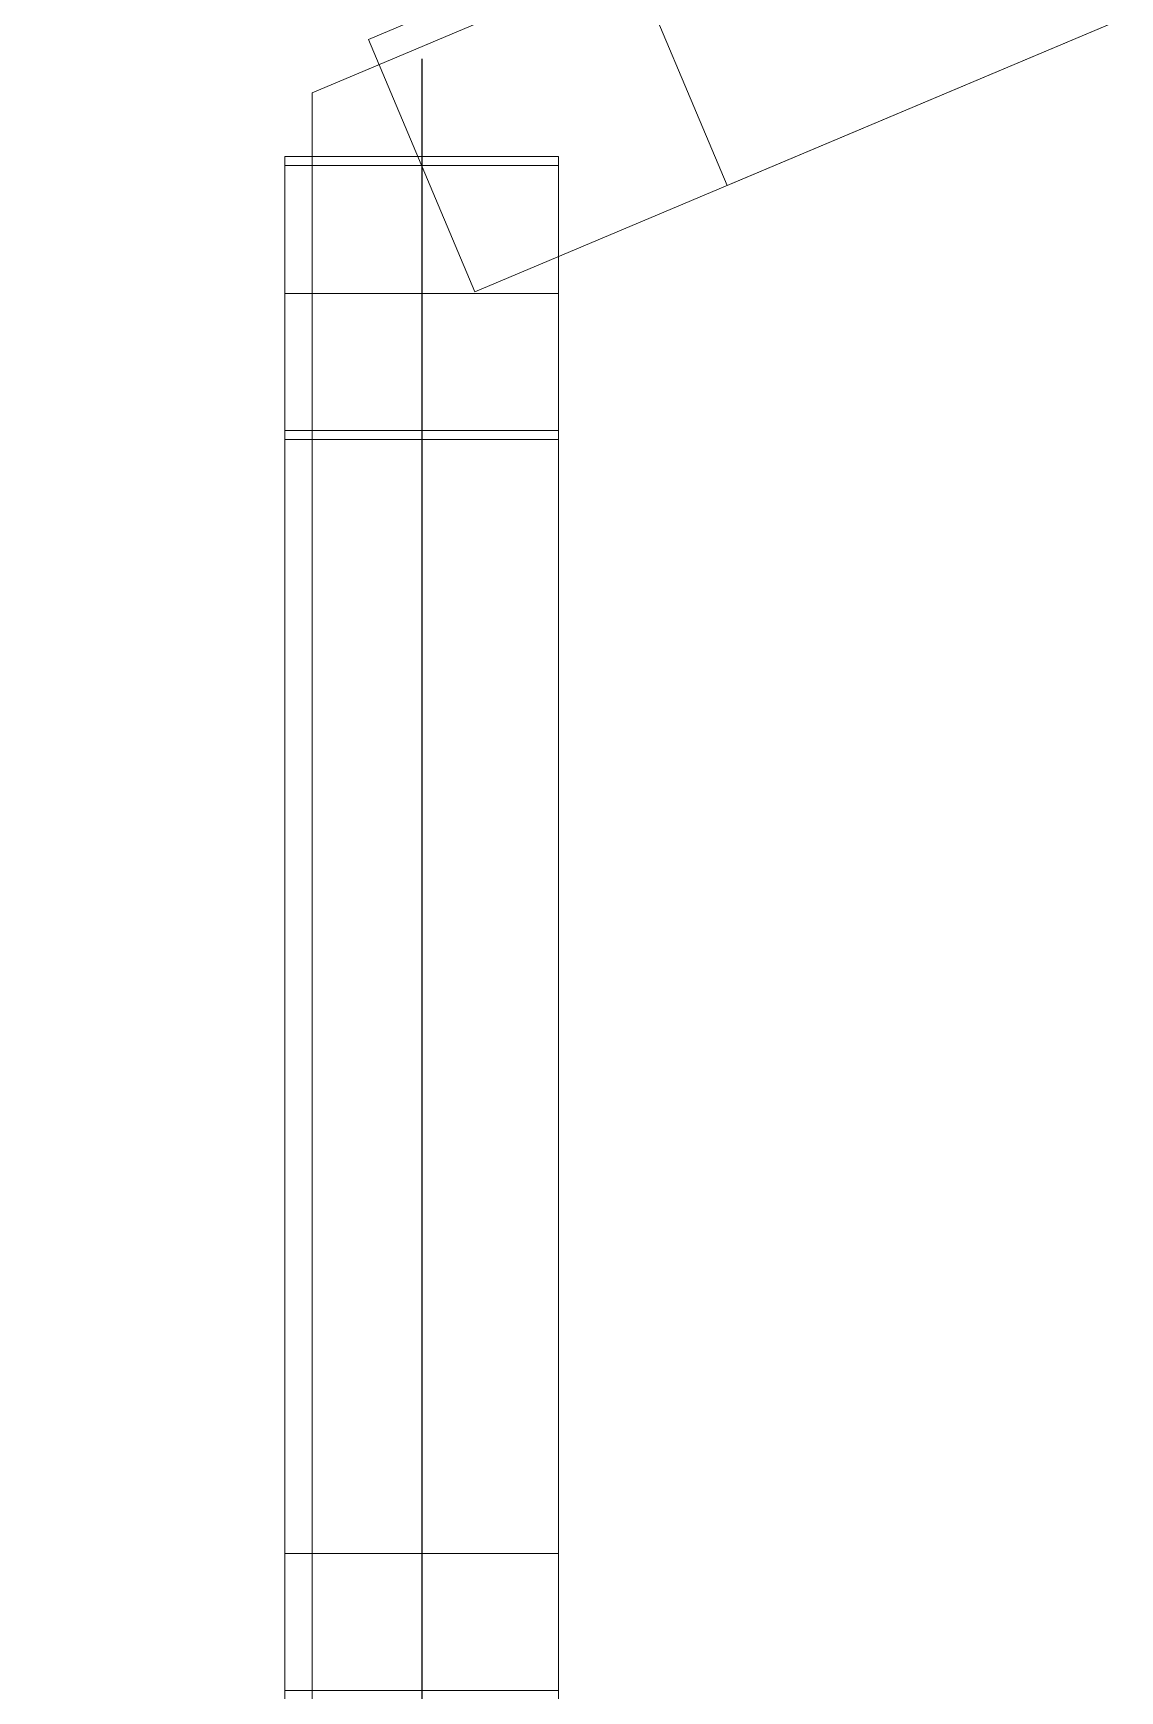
# Model space of a CAD drawing. Header units: millimetres. Extents: x -40035 to 35850, y -22604 to 20487.
# Drawn here: x -34767 to -34172, y -13906 to -12999 of the extents above; entities that cross this region are included whole.
import ezdxf

# ---------------------------------------------------------------- set-up
doc = ezdxf.new("R2010")
doc.units = ezdxf.units.MM
for name, color, linetype, lineweight in [('A-DETL', 90, 'Continuous', 9), ('A-FLOR', 192, 'Continuous', 9), ('A-GLAZ-CWMG', 51, 'Continuous', 9), ('A-ROOF', 132, 'Continuous', 9), ('S-FNDN', 32, 'Continuous', 9)]:
    doc.layers.add(name, color=color, linetype=linetype, lineweight=lineweight)

# ---------------------------------------------------------------- blocks, each defined once
blk = doc.blocks.new('Pfosten rechteckig - 6 x 12-997064-_3D_')
at = {"layer": 'A-GLAZ-CWMG'}
mesh = blk.add_polyface(dxfattribs=at)
corners = [(75, 75), (-75, 75), (-75, -75), (75, -75)]
mesh.append_faces([[corners[k] for k in face] for face in [(2, 3, 0, 1)]])
mesh = blk.add_polyface(dxfattribs=at)
corners = [(75, 75, -481.37), (75, -75, -481.37), (-75, -75, -481.37), (-75, 75, -481.37)]
mesh.append_faces([[corners[k] for k in face] for face in [(0, 1, 2, 3)]])
mesh = blk.add_polyface(dxfattribs=at)
corners = [(-75, 75), (75, 75), (75, 75, -481.37), (-75, 75, -481.37)]
mesh.append_faces([[corners[k] for k in face] for face in [(3, 0, 1, 2)]])
mesh = blk.add_polyface(dxfattribs=at)
corners = [(-75, -75), (-75, 75), (-75, 75, -481.37), (-75, -75, -481.37)]
mesh.append_faces([[corners[k] for k in face] for face in [(3, 0, 1, 2)]])
mesh = blk.add_polyface(dxfattribs=at)
corners = [(75, 75), (75, -75), (75, -75, -481.37), (75, 75, -481.37)]
mesh.append_faces([[corners[k] for k in face] for face in [(3, 0, 1, 2)]])
mesh = blk.add_polyface(dxfattribs=at)
corners = [(75, -75), (-75, -75), (-75, -75, -481.37), (75, -75, -481.37)]
mesh.append_faces([[corners[k] for k in face] for face in [(3, 0, 1, 2)]])
blk = doc.blocks.new('Pfosten rechteckig - 6 x 12-997065-_3D_')
at = {"layer": 'A-GLAZ-CWMG'}
mesh = blk.add_polyface(dxfattribs=at)
corners = [(0, 75), (-150, 75), (-150, -75), (0, -75)]
mesh.append_faces([[corners[k] for k in face] for face in [(2, 3, 0, 1)]])
mesh = blk.add_polyface(dxfattribs=at)
corners = [(0, 75, -631.37), (0, -75, -631.37), (-150, -75, -631.37), (-150, 75, -631.37)]
mesh.append_faces([[corners[k] for k in face] for face in [(0, 1, 2, 3)]])
mesh = blk.add_polyface(dxfattribs=at)
corners = [(-150, 75), (0, 75), (0, 75, -631.37), (-150, 75, -631.37)]
mesh.append_faces([[corners[k] for k in face] for face in [(0, 1, 2, 3)]])
mesh = blk.add_polyface(dxfattribs=at)
corners = [(-150, -75), (-150, 75), (-150, 75, -631.37), (-150, -75, -631.37)]
mesh.append_faces([[corners[k] for k in face] for face in [(0, 1, 2, 3)]])
mesh = blk.add_polyface(dxfattribs=at)
corners = [(0, 75), (0, -75), (0, -75, -631.37), (0, 75, -631.37)]
mesh.append_faces([[corners[k] for k in face] for face in [(0, 1, 2, 3)]])
mesh = blk.add_polyface(dxfattribs=at)
corners = [(0, -75), (-150, -75), (-150, -75, -631.37), (0, -75, -631.37)]
mesh.append_faces([[corners[k] for k in face] for face in [(0, 1, 2, 3)]])
blk = doc.blocks.new('Pfosten rechteckig - 6 x 12-705102-_3D_')
at = {"layer": 'A-GLAZ-CWMG'}
mesh = blk.add_polyface(dxfattribs=at)
corners = [(0, 75), (-150, 75), (-150, -75), (0, -75)]
mesh.append_faces([[corners[k] for k in face] for face in [(2, 3, 0, 1)]])
mesh = blk.add_polyface(dxfattribs=at)
corners = [(-150, 75), (0, 75), (0, 75, -200), (-150, 75, -200)]
mesh.append_faces([[corners[k] for k in face] for face in [(3, 0, 1, 2)]])
mesh = blk.add_polyface(dxfattribs=at)
corners = [(-150, -75), (-150, 75), (-150, 75, -200), (-150, -75, -200)]
mesh.append_faces([[corners[k] for k in face] for face in [(0, 1, 2, 3)]])
mesh = blk.add_polyface(dxfattribs=at)
corners = [(0, 75), (0, -75), (0, -75, -200), (0, 75, -200)]
mesh.append_faces([[corners[k] for k in face] for face in [(0, 1, 2, 3)]])
mesh = blk.add_polyface(dxfattribs=at)
corners = [(0, -75), (-150, -75), (-150, -75, -200), (0, -75, -200)]
mesh.append_faces([[corners[k] for k in face] for face in [(3, 0, 1, 2)]])
blk = doc.blocks.new('Pfosten rechteckig - 6 x 12-997076-_3D_')
at = {"layer": 'A-GLAZ-CWMG'}
mesh = blk.add_polyface(dxfattribs=at)
corners = [(0, 75), (-150, 75), (-150, -75), (0, -75)]
mesh.append_faces([[corners[k] for k in face] for face in [(2, 3, 0, 1)]])
mesh = blk.add_polyface(dxfattribs=at)
corners = [(0, 75, -615.04), (0, -75, -615.04), (-150, -75, -615.04), (-150, 75, -615.04)]
mesh.append_faces([[corners[k] for k in face] for face in [(0, 1, 2, 3)]])
mesh = blk.add_polyface(dxfattribs=at)
corners = [(-150, 75), (0, 75), (0, 75, -615.04), (-150, 75, -615.04)]
mesh.append_faces([[corners[k] for k in face] for face in [(3, 0, 1, 2)]])
mesh = blk.add_polyface(dxfattribs=at)
corners = [(-150, -75), (-150, 75), (-150, 75, -615.04), (-150, -75, -615.04)]
mesh.append_faces([[corners[k] for k in face] for face in [(0, 1, 2, 3)]])
mesh = blk.add_polyface(dxfattribs=at)
corners = [(0, 75), (0, -75), (0, -75, -615.04), (0, 75, -615.04)]
mesh.append_faces([[corners[k] for k in face] for face in [(0, 1, 2, 3)]])
mesh = blk.add_polyface(dxfattribs=at)
corners = [(0, -75), (-150, -75), (-150, -75, -615.04), (0, -75, -615.04)]
mesh.append_faces([[corners[k] for k in face] for face in [(3, 0, 1, 2)]])
blk = doc.blocks.new('Pfosten rechteckig - 6 x 12-997296-_3D_')
at = {"layer": 'A-GLAZ-CWMG'}
mesh = blk.add_polyface(dxfattribs=at)
corners = [(0, 75), (-150, 75), (-150, -75), (0, -75)]
mesh.append_faces([[corners[k] for k in face] for face in [(2, 3, 0, 1)]])
mesh = blk.add_polyface(dxfattribs=at)
corners = [(-150, 75), (0, 75), (0, 75, -1020), (-150, 75, -1020)]
mesh.append_faces([[corners[k] for k in face] for face in [(0, 1, 2, 3)]])
mesh = blk.add_polyface(dxfattribs=at)
corners = [(-150, -75), (-150, 75), (-150, 75, -1020), (-150, -75, -1020)]
mesh.append_faces([[corners[k] for k in face] for face in [(0, 1, 2, 3)]])
mesh = blk.add_polyface(dxfattribs=at)
corners = [(0, 75), (0, -75), (0, -75, -1020), (0, 75, -1020)]
mesh.append_faces([[corners[k] for k in face] for face in [(0, 1, 2, 3)]])
mesh = blk.add_polyface(dxfattribs=at)
corners = [(0, -75), (-150, -75), (-150, -75, -1020), (0, -75, -1020)]
mesh.append_faces([[corners[k] for k in face] for face in [(0, 1, 2, 3)]])
blk = doc.blocks.new('Pfosten rechteckig - 6 x 12-997294-_3D_')
at = {"layer": 'A-GLAZ-CWMG'}
mesh = blk.add_polyface(dxfattribs=at)
corners = [(75, 75), (-75, 75), (-75, -75), (75, -75)]
mesh.append_faces([[corners[k] for k in face] for face in [(2, 3, 0, 1)]])
mesh = blk.add_polyface(dxfattribs=at)
corners = [(75, 75, -765.04), (75, -75, -765.04), (-75, -75, -765.04), (-75, 75, -765.04)]
mesh.append_faces([[corners[k] for k in face] for face in [(0, 1, 2, 3)]])
mesh = blk.add_polyface(dxfattribs=at)
corners = [(-75, 75), (75, 75), (75, 75, -765.04), (-75, 75, -765.04)]
mesh.append_faces([[corners[k] for k in face] for face in [(0, 1, 2, 3)]])
mesh = blk.add_polyface(dxfattribs=at)
corners = [(-75, -75), (-75, 75), (-75, 75, -765.04), (-75, -75, -765.04)]
mesh.append_faces([[corners[k] for k in face] for face in [(0, 1, 2, 3)]])
mesh = blk.add_polyface(dxfattribs=at)
corners = [(75, 75), (75, -75), (75, -75, -765.04), (75, 75, -765.04)]
mesh.append_faces([[corners[k] for k in face] for face in [(0, 1, 2, 3)]])
mesh = blk.add_polyface(dxfattribs=at)
corners = [(75, -75), (-75, -75), (-75, -75, -765.04), (75, -75, -765.04)]
mesh.append_faces([[corners[k] for k in face] for face in [(0, 1, 2, 3)]])
blk = doc.blocks.new('Pfosten rechteckig - 6 x 12-574786-_3D_')
at = {"layer": 'A-GLAZ-CWMG'}
mesh = blk.add_polyface(dxfattribs=at)
corners = [(75, 75), (-75, 75), (-75, -75), (75, -75)]
mesh.append_faces([[corners[k] for k in face] for face in [(2, 3, 0, 1)]])
mesh = blk.add_polyface(dxfattribs=at)
corners = [(-75, 75), (75, 75), (75, 75, -100), (-75, 75, -100)]
mesh.append_faces([[corners[k] for k in face] for face in [(0, 1, 2, 3)]])
mesh = blk.add_polyface(dxfattribs=at)
corners = [(-75, -75), (-75, 75), (-75, 75, -100), (-75, -75, -100)]
mesh.append_faces([[corners[k] for k in face] for face in [(0, 1, 2, 3)]])
mesh = blk.add_polyface(dxfattribs=at)
corners = [(75, 75), (75, -75), (75, -75, -100), (75, 75, -100)]
mesh.append_faces([[corners[k] for k in face] for face in [(0, 1, 2, 3)]])
mesh = blk.add_polyface(dxfattribs=at)
corners = [(75, -75), (-75, -75), (-75, -75, -100), (75, -75, -100)]
mesh.append_faces([[corners[k] for k in face] for face in [(0, 1, 2, 3)]])
blk = doc.blocks.new('Pfosten rechteckig - 6 x 12-705019-_3D_')
at = {"layer": 'A-GLAZ-CWMG'}
mesh = blk.add_polyface(dxfattribs=at)
corners = [(-150, 75), (0, 75), (0, 75, -920), (-150, 75, -920)]
mesh.append_faces([[corners[k] for k in face] for face in [(0, 1, 2, 3)]])
mesh = blk.add_polyface(dxfattribs=at)
corners = [(-150, -75), (-150, 75), (-150, 75, -920), (-150, -75, -920)]
mesh.append_faces([[corners[k] for k in face] for face in [(0, 1, 2, 3)]])
mesh = blk.add_polyface(dxfattribs=at)
corners = [(0, 75), (0, -75), (0, -75, -920), (0, 75, -920)]
mesh.append_faces([[corners[k] for k in face] for face in [(0, 1, 2, 3)]])
mesh = blk.add_polyface(dxfattribs=at)
corners = [(0, -75), (-150, -75), (-150, -75, -920), (0, -75, -920)]
mesh.append_faces([[corners[k] for k in face] for face in [(0, 1, 2, 3)]])
blk = doc.blocks.new('Pfosten rechteckig - 6 x 12-997295-_3D_')
at = {"layer": 'A-GLAZ-CWMG'}
mesh = blk.add_polyface(dxfattribs=at)
corners = [(75, 75, -1095), (75, -75, -1095), (-75, -75, -1095), (-75, 75, -1095)]
mesh.append_faces([[corners[k] for k in face] for face in [(0, 1, 2, 3)]])
mesh = blk.add_polyface(dxfattribs=at)
corners = [(-75, 75), (75, 75), (75, 75, -1095), (-75, 75, -1095)]
mesh.append_faces([[corners[k] for k in face] for face in [(3, 0, 1, 2)]])
mesh = blk.add_polyface(dxfattribs=at)
corners = [(-75, -75), (-75, 75), (-75, 75, -1095), (-75, -75, -1095)]
mesh.append_faces([[corners[k] for k in face] for face in [(3, 0, 1, 2)]])
mesh = blk.add_polyface(dxfattribs=at)
corners = [(75, 75), (75, -75), (75, -75, -1095), (75, 75, -1095)]
mesh.append_faces([[corners[k] for k in face] for face in [(3, 0, 1, 2)]])
mesh = blk.add_polyface(dxfattribs=at)
corners = [(75, -75), (-75, -75), (-75, -75, -1095), (75, -75, -1095)]
mesh.append_faces([[corners[k] for k in face] for face in [(3, 0, 1, 2)]])
blk = doc.blocks.new('Pfosten rechteckig - 6 x 12-618942-_3D_')
at = {"layer": 'A-GLAZ-CWMG'}
mesh = blk.add_polyface(dxfattribs=at)
corners = [(-75, 75), (75, 75), (75, 75, -920), (-75, 75, -920)]
mesh.append_faces([[corners[k] for k in face] for face in [(3, 0, 1, 2)]])
mesh = blk.add_polyface(dxfattribs=at)
corners = [(-75, -75), (-75, 75), (-75, 75, -920), (-75, -75, -920)]
mesh.append_faces([[corners[k] for k in face] for face in [(3, 0, 1, 2)]])
mesh = blk.add_polyface(dxfattribs=at)
corners = [(75, 75), (75, -75), (75, -75, -920), (75, 75, -920)]
mesh.append_faces([[corners[k] for k in face] for face in [(3, 0, 1, 2)]])
mesh = blk.add_polyface(dxfattribs=at)
corners = [(75, -75), (-75, -75), (-75, -75, -920), (75, -75, -920)]
mesh.append_faces([[corners[k] for k in face] for face in [(3, 0, 1, 2)]])
blk = doc.blocks.new('Pfosten rechteckig - 6 x 12-574798-_3D_')
at = {"layer": 'A-GLAZ-CWMG'}
mesh = blk.add_polyface(dxfattribs=at)
corners = [(0, 75, -100), (0, -75, -100), (-150, -75, -100), (-150, 75, -100)]
mesh.append_faces([[corners[k] for k in face] for face in [(0, 1, 2, 3)]])
mesh = blk.add_polyface(dxfattribs=at)
corners = [(-150, 75), (0, 75), (0, 75, -100), (-150, 75, -100)]
mesh.append_faces([[corners[k] for k in face] for face in [(0, 1, 2, 3)]])
mesh = blk.add_polyface(dxfattribs=at)
corners = [(-150, -75), (-150, 75), (-150, 75, -100), (-150, -75, -100)]
mesh.append_faces([[corners[k] for k in face] for face in [(3, 0, 1, 2)]])
mesh = blk.add_polyface(dxfattribs=at)
corners = [(0, 75), (0, -75), (0, -75, -100), (0, 75, -100)]
mesh.append_faces([[corners[k] for k in face] for face in [(3, 0, 1, 2)]])
mesh = blk.add_polyface(dxfattribs=at)
corners = [(0, -75), (-150, -75), (-150, -75, -100), (0, -75, -100)]
mesh.append_faces([[corners[k] for k in face] for face in [(0, 1, 2, 3)]])
blk = doc.blocks.new('Pfosten rechteckig - 6 x 12-997077-_3D_')
at = {"layer": 'A-GLAZ-CWMG'}
mesh = blk.add_polyface(dxfattribs=at)
corners = [(75, 75), (-75, 75), (-75, -75), (75, -75)]
mesh.append_faces([[corners[k] for k in face] for face in [(2, 3, 0, 1)]])
mesh = blk.add_polyface(dxfattribs=at)
corners = [(75, 75, -615.04), (75, -75, -615.04), (-75, -75, -615.04), (-75, 75, -615.04)]
mesh.append_faces([[corners[k] for k in face] for face in [(0, 1, 2, 3)]])
mesh = blk.add_polyface(dxfattribs=at)
corners = [(-75, 75), (75, 75), (75, 75, -615.04), (-75, 75, -615.04)]
mesh.append_faces([[corners[k] for k in face] for face in [(3, 0, 1, 2)]])
mesh = blk.add_polyface(dxfattribs=at)
corners = [(-75, -75), (-75, 75), (-75, 75, -615.04), (-75, -75, -615.04)]
mesh.append_faces([[corners[k] for k in face] for face in [(3, 0, 1, 2)]])
mesh = blk.add_polyface(dxfattribs=at)
corners = [(75, 75), (75, -75), (75, -75, -615.04), (75, 75, -615.04)]
mesh.append_faces([[corners[k] for k in face] for face in [(3, 0, 1, 2)]])
mesh = blk.add_polyface(dxfattribs=at)
corners = [(75, -75), (-75, -75), (-75, -75, -615.04), (75, -75, -615.04)]
mesh.append_faces([[corners[k] for k in face] for face in [(3, 0, 1, 2)]])
blk = doc.blocks.new('Pfosten rechteckig - 6 x 12-998157-_3D_')
at = {"layer": 'A-GLAZ-CWMG'}
mesh = blk.add_polyface(dxfattribs=at)
corners = [(0, 75, -1000), (0, -75, -1000), (-150, -75, -1000), (-150, 75, -1000)]
mesh.append_faces([[corners[k] for k in face] for face in [(0, 1, 2, 3)]])
mesh = blk.add_polyface(dxfattribs=at)
corners = [(-150, 75), (0, 75), (0, 75, -1000), (-150, 75, -1000)]
mesh.append_faces([[corners[k] for k in face] for face in [(3, 0, 1, 2)]])
mesh = blk.add_polyface(dxfattribs=at)
corners = [(-150, -75), (-150, 75), (-150, 75, -1000), (-150, -75, -1000)]
mesh.append_faces([[corners[k] for k in face] for face in [(3, 0, 1, 2)]])
mesh = blk.add_polyface(dxfattribs=at)
corners = [(0, 75), (0, -75), (0, -75, -1000), (0, 75, -1000)]
mesh.append_faces([[corners[k] for k in face] for face in [(3, 0, 1, 2)]])
mesh = blk.add_polyface(dxfattribs=at)
corners = [(0, -75), (-150, -75), (-150, -75, -1000), (0, -75, -1000)]
mesh.append_faces([[corners[k] for k in face] for face in [(3, 0, 1, 2)]])
blk = doc.blocks.new('Pfosten rechteckig - 6 x 12-998158-_3D_')
at = {"layer": 'A-GLAZ-CWMG'}
mesh = blk.add_polyface(dxfattribs=at)
corners = [(-150, 75), (0, 75), (0, 75, -500), (-150, 75, -500)]
mesh.append_faces([[corners[k] for k in face] for face in [(0, 1, 2, 3)]])
mesh = blk.add_polyface(dxfattribs=at)
corners = [(-150, -75), (-150, 75), (-150, 75, -500), (-150, -75, -500)]
mesh.append_faces([[corners[k] for k in face] for face in [(0, 1, 2, 3)]])
mesh = blk.add_polyface(dxfattribs=at)
corners = [(0, 75), (0, -75), (0, -75, -500), (0, 75, -500)]
mesh.append_faces([[corners[k] for k in face] for face in [(0, 1, 2, 3)]])
mesh = blk.add_polyface(dxfattribs=at)
corners = [(0, -75), (-150, -75), (-150, -75, -500), (0, -75, -500)]
mesh.append_faces([[corners[k] for k in face] for face in [(0, 1, 2, 3)]])
blk = doc.blocks.new('Pfosten rechteckig - 6 x 12-998159-_3D_')
at = {"layer": 'A-GLAZ-CWMG'}
mesh = blk.add_polyface(dxfattribs=at)
corners = [(-150, 75), (0, 75), (0, 75, -1000), (-150, 75, -1000)]
mesh.append_faces([[corners[k] for k in face] for face in [(0, 1, 2, 3)]])
mesh = blk.add_polyface(dxfattribs=at)
corners = [(-150, -75), (-150, 75), (-150, 75, -1000), (-150, -75, -1000)]
mesh.append_faces([[corners[k] for k in face] for face in [(0, 1, 2, 3)]])
mesh = blk.add_polyface(dxfattribs=at)
corners = [(0, 75), (0, -75), (0, -75, -1000), (0, 75, -1000)]
mesh.append_faces([[corners[k] for k in face] for face in [(0, 1, 2, 3)]])
mesh = blk.add_polyface(dxfattribs=at)
corners = [(0, -75), (-150, -75), (-150, -75, -1000), (0, -75, -1000)]
mesh.append_faces([[corners[k] for k in face] for face in [(0, 1, 2, 3)]])
blk = doc.blocks.new('Pfosten rechteckig - 6 x 12-997079-_3D_')
at = {"layer": 'A-GLAZ-CWMG'}
mesh = blk.add_polyface(dxfattribs=at)
corners = [(75, 75), (-75, 75), (-75, -75), (75, -75)]
mesh.append_faces([[corners[k] for k in face] for face in [(2, 3, 0, 1)]])
mesh = blk.add_polyface(dxfattribs=at)
corners = [(75, 75, -275), (75, -75, -275), (-75, -75, -275), (-75, 75, -275)]
mesh.append_faces([[corners[k] for k in face] for face in [(0, 1, 2, 3)]])
mesh = blk.add_polyface(dxfattribs=at)
corners = [(-75, 75), (75, 75), (75, 75, -275), (-75, 75, -275)]
mesh.append_faces([[corners[k] for k in face] for face in [(0, 1, 2, 3)]])
mesh = blk.add_polyface(dxfattribs=at)
corners = [(-75, -75), (-75, 75), (-75, 75, -275), (-75, -75, -275)]
mesh.append_faces([[corners[k] for k in face] for face in [(0, 1, 2, 3)]])
mesh = blk.add_polyface(dxfattribs=at)
corners = [(75, 75), (75, -75), (75, -75, -275), (75, 75, -275)]
mesh.append_faces([[corners[k] for k in face] for face in [(0, 1, 2, 3)]])
mesh = blk.add_polyface(dxfattribs=at)
corners = [(75, -75), (-75, -75), (-75, -75, -275), (75, -75, -275)]
mesh.append_faces([[corners[k] for k in face] for face in [(0, 1, 2, 3)]])

msp = doc.modelspace()

# ---------------------------------------------------------------- linework, layer by layer
at = {"layer": 'A-DETL', "lineweight": 25}
msp.add_line((-34554.61, -13012.55), (-34554.61, -14022.55), dxfattribs=at)

# ---------------------------------------------------------------- block references
at = {"layer": 'A-GLAZ-CWMG', "extrusion": (0.921455, 0.388486, 0), "rotation": 270}
msp.add_blockref('Pfosten rechteckig - 6 x 12-997065-_3D_', (1379.54, 0, -36287.07), dxfattribs=at)
at = {"layer": 'A-GLAZ-CWMG', "extrusion": (-0.921455, -0.388486, 0), "rotation": 90}
for p in [(-1379.54, 260, 36768.44), (-1379.54, 2100, 36768.44), (-1379.54, 1020, 36768.44), (-1379.54, 3100, 36768.44), (-1379.54, 3600, 36768.44), (-1379.54, 4100, 36768.44), (-1379.54, 5100, 36768.44), (-1379.54, 6100, 36768.44), (-1379.54, 7100, 36768.44)]:
    msp.add_blockref('Pfosten rechteckig - 6 x 12-997064-_3D_', p, dxfattribs=at)
at = {"layer": 'A-GLAZ-CWMG', "extrusion": (0, 0, -1), "rotation": 270}
for name, p in [('Pfosten rechteckig - 6 x 12-574786-_3D_', (34554.61, -13141.1)), ('Pfosten rechteckig - 6 x 12-618942-_3D_', (34554.61, -13141.1, -100)), ('Pfosten rechteckig - 6 x 12-997295-_3D_', (34554.61, -13141.1, -1020)), ('Pfosten rechteckig - 6 x 12-997079-_3D_', (34554.61, -13141.1, -7025)), ('Pfosten rechteckig - 6 x 12-574786-_3D_', (34554.61, -13906.15)), ('Pfosten rechteckig - 6 x 12-997295-_3D_', (34554.61, -13906.15, -1020)), ('Pfosten rechteckig - 6 x 12-618942-_3D_', (34554.61, -13906.15, -100)), ('Pfosten rechteckig - 6 x 12-997079-_3D_', (34554.61, -13906.15, -7025))]:
    msp.add_blockref(name, p, dxfattribs=at)
at = {"layer": 'A-GLAZ-CWMG', "rotation": 90}
for name, p in [('Pfosten rechteckig - 6 x 12-705102-_3D_', (-34554.61, -13071.1, 7300)), ('Pfosten rechteckig - 6 x 12-997296-_3D_', (-34554.61, -13071.1, 2040)), ('Pfosten rechteckig - 6 x 12-705019-_3D_', (-34554.61, -13071.1, 1020)), ('Pfosten rechteckig - 6 x 12-574798-_3D_', (-34554.61, -13071.1, 100)), ('Pfosten rechteckig - 6 x 12-998157-_3D_', (-34554.61, -13071.1, 3100)), ('Pfosten rechteckig - 6 x 12-998158-_3D_', (-34554.61, -13071.1, 3600)), ('Pfosten rechteckig - 6 x 12-998158-_3D_', (-34554.61, -13071.1, 4100)), ('Pfosten rechteckig - 6 x 12-998159-_3D_', (-34554.61, -13071.1, 5100)), ('Pfosten rechteckig - 6 x 12-998159-_3D_', (-34554.61, -13071.1, 6100)), ('Pfosten rechteckig - 6 x 12-998159-_3D_', (-34554.61, -13071.1, 7100))]:
    msp.add_blockref(name, p, dxfattribs=at)
at = {"layer": 'A-GLAZ-CWMG', "extrusion": (0, -1, 0), "rotation": 90}
for name, p in [('Pfosten rechteckig - 6 x 12-997294-_3D_', (-34554.61, 2100, 13906.15)), ('Pfosten rechteckig - 6 x 12-997294-_3D_', (-34554.61, 3100, 13906.15)), ('Pfosten rechteckig - 6 x 12-997294-_3D_', (-34554.61, 3600, 13906.15)), ('Pfosten rechteckig - 6 x 12-997294-_3D_', (-34554.61, 4100, 13906.15)), ('Pfosten rechteckig - 6 x 12-997294-_3D_', (-34554.61, 5100, 13906.15)), ('Pfosten rechteckig - 6 x 12-997294-_3D_', (-34554.61, 6100, 13906.15)), ('Pfosten rechteckig - 6 x 12-997077-_3D_', (-34554.61, 1020, 13831.15)), ('Pfosten rechteckig - 6 x 12-997077-_3D_', (-34554.61, 2040, 13831.15)), ('Pfosten rechteckig - 6 x 12-997077-_3D_', (-34554.61, 7100, 13831.15))]:
    msp.add_blockref(name, p, dxfattribs=at)
at = {"layer": 'A-GLAZ-CWMG', "extrusion": (0, 1, 0), "rotation": 270}
msp.add_blockref('Pfosten rechteckig - 6 x 12-997076-_3D_', (34554.61, 0, -13216.1), dxfattribs=at)

# ---------------------------------------------------------------- meshes
at = {"layer": 'A-FLOR'}
mesh = msp.add_polyface(dxfattribs=at)
corners = [(35708.39, -19572.95, 4300), (35708.39, 15367.45, 4300), (22023.39, 15367.45, 4300), (22023.39, 18917.45, 4300), (-33711.61, 18917.45, 4300), (-33711.61, 6517.45, 4300), (-39715.44, 6517.45, 4300), (-39715.44, 2191.31, 4300), (-39591.61, 2191.31, 4300), (-39591.61, 6397.45, 4300), (21318.39, 6397.45, 4300), (21318.39, -767.55, 4300), (20018.39, -767.55, 4300), (20018.39, -2467.55, 4300), (21083.39, -2467.55, 4300), (21083.39, -2287.55, 4300), (21318.39, -2287.55, 4300), (21318.39, -11702.55, 4300), (-39591.61, -11702.55, 4300), (-39591.61, -1458.69, 4300), (-39715.44, -1458.69, 4300), (-39715.44, -11822.55, 4300), (-33714.61, -11822.55, 4300), (-33714.61, -21222.55, 4300), (-31115.51, -21222.55, 4300), (-30206.18, -22450.28, 4300), (-28926.18, -22450.28, 4300), (-27996.52, -21222.55, 4300), (-7441.61, -21222.55, 4300), (-6513.12, -22476.15, 4300), (-5153.12, -22476.15, 4300), (-4203.87, -21222.55, 4300), (16285.39, -21222.55, 4300), (17201.98, -22460.08, 4300), (18551.83, -22460.08, 4300), (19488.91, -21222.55, 4300), (22024.56, -21222.55, 4300), (22024.56, -19572.95, 4300), (22144.56, -19572.95, 4300), (22144.56, -11942.55, 4300), (28098.39, -11942.55, 4300), (28098.39, 6606.48, 4300), (22168.91, 6606.48, 4300), (22168.91, 7667.45, 4300), (28098.39, 7667.45, 4300), (28098.39, 7684.41, 4300), (29453.39, 7684.41, 4300), (29453.39, -13074.8, 4300), (28098.39, -13074.8, 4300), (23360.73, -13074.8, 4300), (23360.73, -19572.95, 4300), (-33594.61, -12527.55, 4300), (-32514.61, -12527.55, 4300), (-32514.61, -11942.55, 4300), (-28326.71, -11942.55, 4300), (-28326.71, -14852.55, 4300), (-33594.61, -14852.55, 4300), (-33591.61, 9482.45, 4300), (-28884.61, 9482.45, 4300), (-28884.61, 6637.45, 4300), (-32514.61, 6637.45, 4300), (-32514.61, 7197.45, 4300), (-32914.61, 7197.45, 4300), (-32914.61, 7162.45, 4300), (-33591.61, 7162.45, 4300), (-8951.7, 6617.45, 4300), (-28414.61, 6617.45, 4300), (-28414.61, 9482.45, 4300), (-8951.7, 9482.45, 4300)]
mesh.append_faces([[corners[k] for k in face] for face in [(9, 6, 7, 8), (63, 60, 61, 62)]], dxfattribs={"vtx0": -1})
mesh.append_faces([[corners[k] for k in face] for face in [(31, 17, 54), (16, 41, 11, 15), (58, 67, 4, 57)]], dxfattribs={"vtx0": -1, "vtx1": -1, "vtx2": -1})
mesh.append_faces([[corners[k] for k in face] for face in [(28, 31, 54, 55), (55, 24, 27, 28), (5, 66, 59, 60)]], dxfattribs={"vtx0": -1, "vtx1": -1, "vtx3": -1})
mesh.append_faces([[corners[k] for k in face] for face in [(56, 23, 24, 55), (18, 21, 22, 17), (42, 10, 11, 41), (65, 9, 10), (16, 40, 41), (2, 45, 46, 1), (59, 66, 67, 58), (5, 64, 57, 4), (9, 5, 6)]], dxfattribs={"vtx0": -1, "vtx2": -1})
mesh.append_faces([[corners[k] for k in face] for face in [(17, 31, 32, 37), (22, 53, 54, 17), (10, 42, 43, 2)]], dxfattribs={"vtx0": -1, "vtx2": -1, "vtx3": -1})
mesh.append_faces([[corners[k] for k in face] for face in [(68, 2, 3, 4)]], dxfattribs={"vtx0": -1, "vtx3": -1})
mesh.append_faces([[corners[k] for k in face] for face in [(20, 21, 18, 19)]], dxfattribs={"vtx1": -1})
mesh.append_faces([[corners[k] for k in face] for face in [(50, 0, 47), (11, 12, 15), (67, 68, 4)]], dxfattribs={"vtx1": -1, "vtx2": -1})
mesh.append_faces([[corners[k] for k in face] for face in [(68, 65, 10, 2), (65, 66, 5, 9), (63, 64, 5, 60)]], dxfattribs={"vtx1": -1, "vtx2": -1, "vtx3": -1})
mesh.append_faces([[corners[k] for k in face] for face in [(39, 40, 16, 17), (46, 47, 0, 1), (56, 51, 22, 23)]], dxfattribs={"vtx1": -1, "vtx3": -1})
mesh.append_faces([[corners[k] for k in face] for face in [(48, 49, 50, 47), (13, 14, 15, 12)]], dxfattribs={"vtx2": -1})
mesh.append_faces([[corners[k] for k in face] for face in [(35, 36, 37, 32), (37, 38, 39, 17), (51, 52, 53, 22), (43, 44, 45, 2)]], dxfattribs={"vtx2": -1, "vtx3": -1})
mesh.append_faces([[corners[k] for k in face] for face in [(32, 33, 34, 35), (28, 29, 30, 31), (24, 25, 26, 27)]], dxfattribs={"vtx3": -1})
mesh = msp.add_polyface(dxfattribs=at)
corners = [(22023.39, 18917.45, 4000), (22023.39, 15367.45, 4000), (35708.39, 15367.45, 4000), (35708.39, -19572.95, 4000), (23360.73, -19572.95, 4000), (23360.73, -13074.8, 4000), (28098.39, -13074.8, 4000), (29453.39, -13074.8, 4000), (29453.39, 7684.41, 4000), (28098.39, 7684.41, 4000), (28098.39, 7667.45, 4000), (22168.91, 7667.45, 4000), (22168.91, 6606.48, 4000), (28098.39, 6606.48, 4000), (28098.39, -11942.55, 4000), (22144.56, -11942.55, 4000), (22144.56, -19572.95, 4000), (22024.56, -19572.95, 4000), (22024.56, -21222.55, 4000), (19488.91, -21222.55, 4000), (18551.83, -22460.08, 4000), (17201.98, -22460.08, 4000), (16285.39, -21222.55, 4000), (-4203.87, -21222.55, 4000), (-5153.12, -22476.15, 4000), (-6513.12, -22476.15, 4000), (-7441.61, -21222.55, 4000), (-27996.52, -21222.55, 4000), (-28926.18, -22450.28, 4000), (-30206.18, -22450.28, 4000), (-31115.51, -21222.55, 4000), (-33714.61, -21222.55, 4000), (-33714.61, -11822.55, 4000), (-39715.44, -11822.55, 4000), (-39715.44, -1458.69, 4000), (-39591.61, -1458.69, 4000), (-39591.61, -11702.55, 4000), (21318.39, -11702.55, 4000), (21318.39, -2287.55, 4000), (21083.39, -2287.55, 4000), (21083.39, -2467.55, 4000), (20018.39, -2467.55, 4000), (20018.39, -767.55, 4000), (21318.39, -767.55, 4000), (21318.39, 6397.45, 4000), (-39591.61, 6397.45, 4000), (-39591.61, 2191.31, 4000), (-39715.44, 2191.31, 4000), (-39715.44, 6517.45, 4000), (-33711.61, 6517.45, 4000), (-33711.61, 18917.45, 4000), (-32514.61, -12527.55, 4000), (-33594.61, -12527.55, 4000), (-33594.61, -14852.55, 4000), (-28326.71, -14852.55, 4000), (-28326.71, -11942.55, 4000), (-32514.61, -11942.55, 4000), (-28884.61, 9482.45, 4000), (-33591.61, 9482.45, 4000), (-33591.61, 7162.45, 4000), (-32914.61, 7162.45, 4000), (-32914.61, 7197.45, 4000), (-32514.61, 7197.45, 4000), (-32514.61, 6637.45, 4000), (-28884.61, 6637.45, 4000), (-28414.61, 6617.45, 4000), (-8951.7, 6617.45, 4000), (-8951.7, 9482.45, 4000), (-28414.61, 9482.45, 4000)]
mesh.append_faces([[corners[k] for k in face] for face in [(6, 4, 5), (30, 28, 29), (36, 33, 34, 35)]], dxfattribs={"vtx0": -1})
mesh.append_faces([[corners[k] for k in face] for face in [(33, 36, 32)]], dxfattribs={"vtx0": -1, "vtx1": -1})
mesh.append_faces([[corners[k] for k in face] for face in [(23, 26, 55, 37)]], dxfattribs={"vtx0": -1, "vtx1": -1, "vtx2": -1, "vtx3": -1})
mesh.append_faces([[corners[k] for k in face] for face in [(30, 54, 27, 28), (43, 13, 38, 39), (50, 68, 57, 58)]], dxfattribs={"vtx0": -1, "vtx1": -1, "vtx3": -1})
mesh.append_faces([[corners[k] for k in face] for face in [(7, 3, 4, 6), (38, 14, 15, 37), (3, 7, 8, 2), (53, 31, 32, 52), (39, 42, 43)]], dxfattribs={"vtx0": -1, "vtx2": -1})
mesh.append_faces([[corners[k] for k in face] for face in [(32, 36, 37, 55), (49, 65, 66, 45), (67, 0, 1, 44), (49, 63, 64, 65), (49, 59, 60, 63)]], dxfattribs={"vtx0": -1, "vtx2": -1, "vtx3": -1})
mesh.append_faces([[corners[k] for k in face] for face in [(47, 48, 45, 46), (62, 63, 60, 61)]], dxfattribs={"vtx1": -1})
mesh.append_faces([[corners[k] for k in face] for face in [(55, 56, 32), (13, 14, 38), (66, 67, 44), (44, 45, 66), (48, 49, 45)]], dxfattribs={"vtx1": -1, "vtx2": -1})
mesh.append_faces([[corners[k] for k in face] for face in [(22, 23, 37, 17), (11, 12, 44, 1)]], dxfattribs={"vtx1": -1, "vtx2": -1, "vtx3": -1})
mesh.append_faces([[corners[k] for k in face] for face in [(30, 31, 53, 54), (26, 27, 54, 55), (43, 44, 12, 13), (8, 9, 1, 2), (50, 0, 67, 68), (68, 65, 64, 57), (58, 59, 49, 50)]], dxfattribs={"vtx1": -1, "vtx3": -1})
mesh.append_faces([[corners[k] for k in face] for face in [(20, 21, 22, 19), (24, 25, 26, 23)]], dxfattribs={"vtx2": -1})
mesh.append_faces([[corners[k] for k in face] for face in [(17, 18, 19, 22), (15, 16, 17, 37), (56, 51, 52, 32), (9, 10, 11, 1)]], dxfattribs={"vtx2": -1, "vtx3": -1})
mesh.append_faces([[corners[k] for k in face] for face in [(39, 40, 41, 42)]], dxfattribs={"vtx3": -1})
at = {"layer": 'A-ROOF'}
mesh = msp.add_polyface(dxfattribs=at)
corners = [(-34614.61, -14016.66, 7300), (-34614.61, -13031.29, 7300), (-33834.61, -12702.44, 7300), (-33834.61, -14331.03, 7300)]
mesh.append_faces([[corners[k] for k in face] for face in [(1, 2, 3, 0)]])
mesh = msp.add_polyface(dxfattribs=at)
corners = [(-34614.61, -13031.29, 7480), (-34614.61, -14016.66, 7480), (-33834.61, -14331.03, 7480), (-33834.61, -12702.44, 7480)]
mesh.append_faces([[corners[k] for k in face] for face in [(2, 3, 0, 1)]])
mesh = msp.add_polyface(dxfattribs=at)
corners = [(-34614.61, -13031.29, 7300), (-34614.61, -13031.29, 7480), (-33834.61, -12702.44, 7480), (-33834.61, -12702.44, 7300)]
mesh.append_faces([[corners[k] for k in face] for face in [(2, 3, 0, 1)]])
mesh = msp.add_polyface(dxfattribs=at)
corners = [(-34614.61, -14016.66, 7300), (-34614.61, -14016.66, 7480), (-34614.61, -13031.29, 7480), (-34614.61, -13031.29, 7300)]
mesh.append_faces([[corners[k] for k in face] for face in [(1, 2, 3, 0)]])
at = {"layer": 'S-FNDN'}
mesh = msp.add_polyface(dxfattribs=at)
corners = [(-33835.44, 6637.45, -1400), (-33835.44, 7349.3, -1400), (-33835.44, 8977.21, -1400), (-33835.44, 19037.45, -1400), (22144.56, 19037.45, -1400), (22144.56, 15367.45, -1400), (35704.56, 15367.45, -1400), (35704.56, -19572.55, -1400), (22144.56, -19572.55, -1400), (22144.56, -21342.55, -1400), (19541.21, -21342.55, -1400), (16218.64, -21342.55, -1400), (-4158.57, -21342.55, -1400), (-7441.61, -21342.55, -1400), (-33835.44, -21342.55, -1400), (-33835.44, -14330.7, -1400), (-33835.44, -12702.79, -1400), (-33835.44, -11942.55, -1400), (-39835.44, -11942.55, -1400), (-39835.44, 6637.45, -1400)]
mesh.append_faces([[corners[k] for k in face] for face in [(5, 2, 3, 4)]], dxfattribs={"vtx0": -1})
mesh.append_faces([[corners[k] for k in face] for face in [(5, 12, 1, 2)]], dxfattribs={"vtx0": -1, "vtx1": -1, "vtx3": -1})
mesh.append_faces([[corners[k] for k in face] for face in [(13, 16, 17, 0)]], dxfattribs={"vtx0": -1, "vtx2": -1, "vtx3": -1})
mesh.append_faces([[corners[k] for k in face] for face in [(11, 12, 5, 8)]], dxfattribs={"vtx1": -1, "vtx2": -1, "vtx3": -1})
mesh.append_faces([[corners[k] for k in face] for face in [(12, 13, 0, 1)]], dxfattribs={"vtx1": -1, "vtx3": -1})
mesh.append_faces([[corners[k] for k in face] for face in [(6, 7, 8, 5)]], dxfattribs={"vtx2": -1})
mesh.append_faces([[corners[k] for k in face] for face in [(13, 14, 15, 16), (8, 9, 10, 11), (17, 18, 19, 0)]], dxfattribs={"vtx3": -1})
mesh = msp.add_polyface(dxfattribs=at)
corners = [(-33835.44, 6637.45), (-39835.44, 6637.45), (-39835.44, -11942.55), (-33835.44, -11942.55), (-33835.44, -12702.79), (-33835.44, -14330.7), (-33835.44, -21342.55), (-7441.61, -21342.55), (-4158.57, -21342.55), (16218.64, -21342.55), (19541.21, -21342.55), (22144.56, -21342.55), (22144.56, -19572.55), (35704.56, -19572.55), (35704.56, 15367.45), (22144.56, 15367.45), (22144.56, 19037.45), (-33835.44, 19037.45), (-33835.44, 8977.21), (-33835.44, 7349.3)]
mesh.append_faces([[corners[k] for k in face] for face in [(7, 4, 5, 6)]], dxfattribs={"vtx0": -1})
mesh.append_faces([[corners[k] for k in face] for face in [(4, 7, 3)]], dxfattribs={"vtx0": -1, "vtx1": -1})
mesh.append_faces([[corners[k] for k in face] for face in [(8, 15, 19, 0), (0, 3, 7, 8)]], dxfattribs={"vtx0": -1, "vtx1": -1, "vtx3": -1})
mesh.append_faces([[corners[k] for k in face] for face in [(15, 8, 9, 12)]], dxfattribs={"vtx0": -1, "vtx2": -1, "vtx3": -1})
mesh.append_faces([[corners[k] for k in face] for face in [(17, 18, 15, 16), (14, 15, 12, 13)]], dxfattribs={"vtx1": -1})
mesh.append_faces([[corners[k] for k in face] for face in [(18, 19, 15)]], dxfattribs={"vtx1": -1, "vtx2": -1})
mesh.append_faces([[corners[k] for k in face] for face in [(1, 2, 3, 0), (10, 11, 12, 9)]], dxfattribs={"vtx2": -1})
mesh = msp.add_polyface(dxfattribs=at)
corners = [(-34614.61, -14016.66, -1400), (-34614.61, -13031.29, -1400), (-33835.44, -12702.79, -1400), (-33835.44, -14330.7, -1400), (-34614.61, 7663.34, -1400), (-34614.61, 8648.71, -1400), (-33835.44, 8977.21, -1400), (-33835.44, 7349.3, -1400)]
mesh.append_faces([[corners[k] for k in face] for face in [(3, 0, 1, 2), (7, 4, 5, 6)]])
mesh = msp.add_polyface(dxfattribs=at)
corners = [(-34614.61, -13031.29), (-34614.61, -14016.66), (-33835.44, -14330.7), (-33835.44, -12702.79), (-34614.61, 8648.71), (-34614.61, 7663.34), (-33835.44, 7349.3), (-33835.44, 8977.21)]
mesh.append_faces([[corners[k] for k in face] for face in [(2, 3, 0, 1), (6, 7, 4, 5)]])
mesh = msp.add_polyface(dxfattribs=at)
corners = [(-34614.61, -13031.29, -1400), (-34614.61, -13031.29), (-33835.44, -12702.79), (-33835.44, -12702.79, -1400)]
mesh.append_faces([[corners[k] for k in face] for face in [(3, 0, 1, 2)]])
mesh = msp.add_polyface(dxfattribs=at)
corners = [(-34614.61, -13031.29, -1400), (-34614.61, -14016.66, -1400), (-34614.61, -14016.66), (-34614.61, -13031.29)]
mesh.append_faces([[corners[k] for k in face] for face in [(0, 1, 2, 3)]])

doc.saveas('drawing.dxf')
